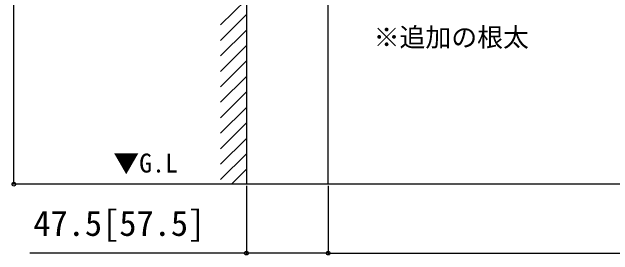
# Model space of a CAD drawing. Units: millimetres, scale not verified. Extents: x -875 to 875, y -1304 to 1297.
# Drawn here: x -547.8 to -199.3, y 110.2 to 251.3 of the extents above; entities that cross this region are included whole.
import ezdxf
from ezdxf.enums import TextEntityAlignment as Align

# ---------------------------------------------------------------- set-up
doc = ezdxf.new("R2010")
doc.units = ezdxf.units.MM
doc.header["$LTSCALE"] = 8
for name, color, linetype in [('0-2_USER1', 3, 'Continuous'), ('0-5_YKK_12', 2, 'Continuous'), ('0-8_YKK_D', 6, 'Continuous'), ('0-A_YSS_K', 3, 'Continuous')]:
    doc.layers.add(name, color=color, linetype=linetype)
doc.styles.add('ＭＳ ゴシック', font='')
doc.styles.get('ＭＳ ゴシック').set_extended_font_data('MS Gothic')

msp = doc.modelspace()

# ---------------------------------------------------------------- linework, layer by layer
at = {"layer": '0-5_YKK_12'}
msp.add_line((-364.37, 151.317), (-364.37, 1038.3), dxfattribs=at)
at = {"layer": '0-8_YKK_D'}
for p, q in [((-546.705, 151.317), (-546.705, 411.317)), ((-427.87, 151.317), (-547.705, 151.317)), ((-411.87, 150.317), (-411.87, 110.317)), ((-364.37, 150.317), (-364.37, 110.317)), ((-364.37, 150.317), (-364.37, 110.317)), ((-364.37, 111.317), (635.63, 111.317))]:
    msp.add_line(p, q, dxfattribs=at)
msp.add_lwpolyline([(-364.37, 111.317), (-411.87, 111.317), (-537.397, 111.317)], dxfattribs=at)
for centre in [(-546.705, 151.317), (-411.87, 111.317), (-364.37, 111.317), (-364.37, 111.317)]:
    msp.add_circle(centre, 1.075, dxfattribs=at)
at = {"layer": '0-A_YSS_K'}
for p, q in [((-411.87, 1103.502), (-411.87, 151.317)), ((-426.87, 243.773), (-411.87, 258.773)), ((-426.87, 234.793), (-411.87, 249.793)), ((-426.87, 225.813), (-411.87, 240.813)), ((-426.87, 216.833), (-411.87, 231.833)), ((-426.87, 207.852), (-411.87, 222.852)), ((-426.87, 198.872), (-411.87, 213.872)), ((-426.87, 189.892), (-411.87, 204.892)), ((-426.87, 180.912), (-411.87, 195.912)), ((-426.87, 171.931), (-411.87, 186.931)), ((-426.87, 162.951), (-411.87, 177.951)), ((-426.87, 153.971), (-411.87, 168.971)), ((-420.544, 151.317), (-411.87, 159.991)), ((747.555, 151.317), (-521.36, 151.317))]:
    msp.add_line(p, q, dxfattribs=at)

# ---------------------------------------------------------------- texts
at = {"layer": '0-2_USER1', "style": 'ＭＳ ゴシック'}
for s, p in [('※追加の根太', (-338.045, 227.817)), ('▼G.L', (-489.045, 154.8))]:
    msp.add_text(s, height=11, dxfattribs=at).set_placement(p, align=Align.BOTTOM_LEFT)
at = {"layer": '0-8_YKK_D', "style": 'ＭＳ ゴシック'}
msp.add_text('47.5[57.5]', height=14.66, dxfattribs=at).set_placement((-535.42, 116.931), align=Align.BOTTOM_LEFT)

doc.saveas('drawing.dxf')
